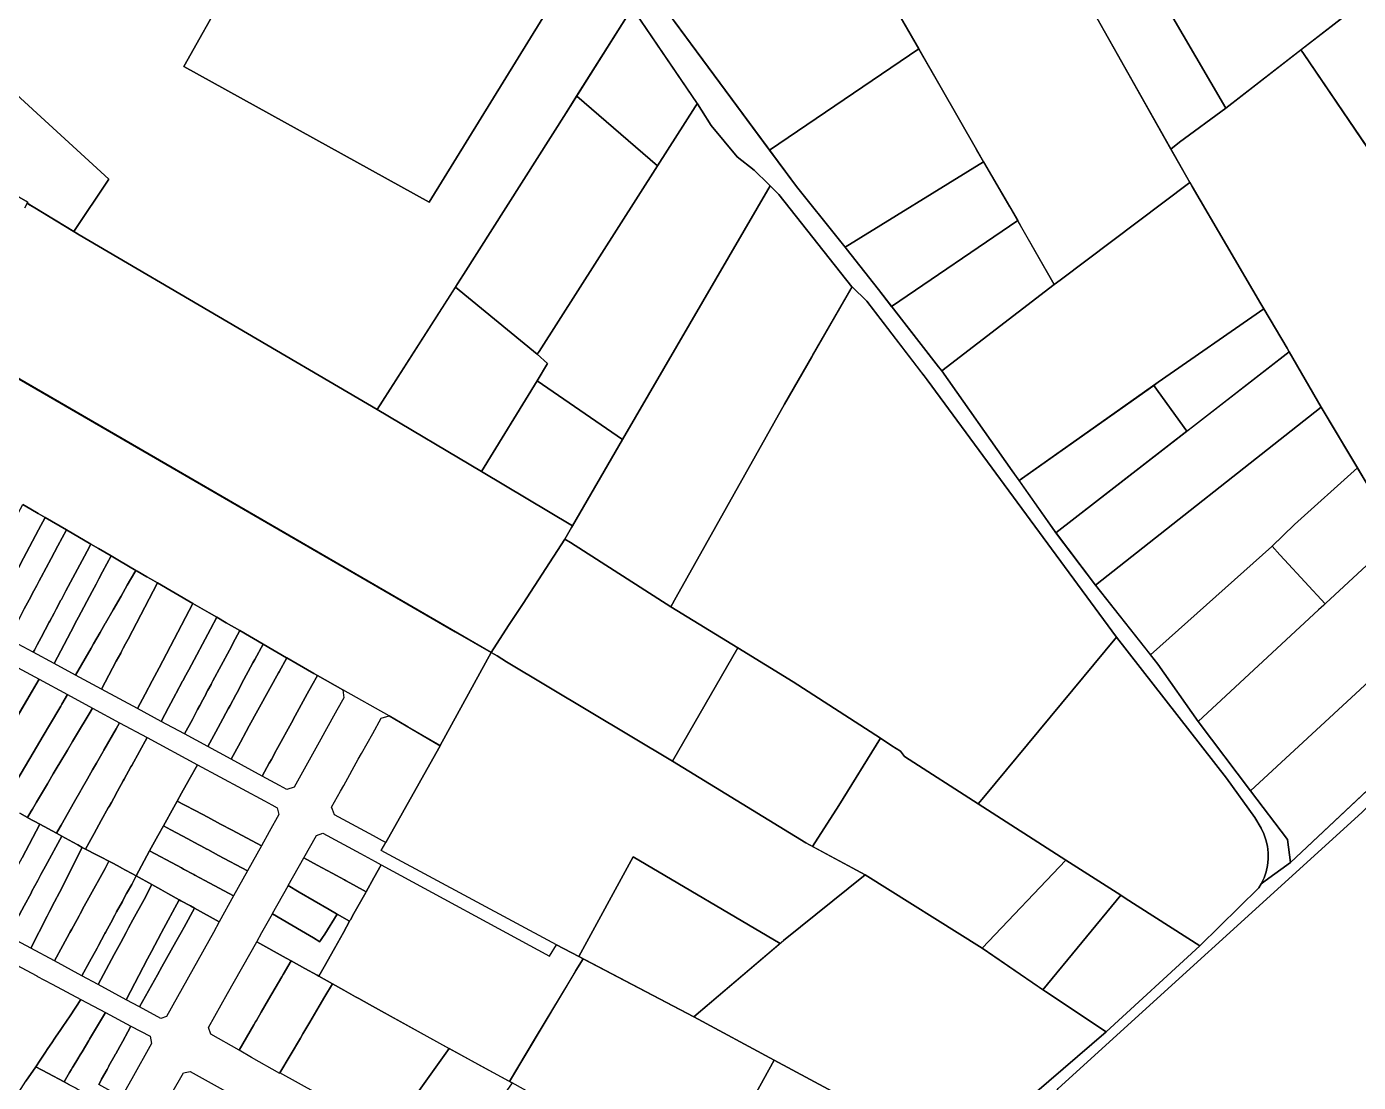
# Model space of a CAD drawing. Header units: metres. Extents: x 3 to 1005126, y 39 to 4383651.
# Drawn here: x 491200.4 to 491575.7, y 4371252.9 to 4371550.6 of the extents above; entities that cross this region are included whole.
import ezdxf

# ---------------------------------------------------------------- set-up
doc = ezdxf.new("R2010")
doc.units = ezdxf.units.M
doc.header["$MEASUREMENT"] = 0
doc.layers.add('TM_Llucmajor', color=7, linetype='Continuous')

msp = doc.modelspace()

# ---------------------------------------------------------------- linework, layer by layer
at = {"layer": 'TM_Llucmajor', "linetype": 'Continuous', "flags": 128}
for points in [[(491524.49, 4371624.74), (491551.6, 4371584.03), (491572.72, 4371554.25), (491568.88, 4371551.26), (491538.4, 4371527.58), (491493.2, 4371605.02), (491523.27, 4371623.97), (491524.49, 4371624.74)], [(491325.24, 4371604.2), (491333.83, 4371614.37), (491334.5, 4371613.39), (491359.74, 4371575.7), (491313.8, 4371501.05), (491244.64, 4371539.31), (491256.41, 4371560.26), (491272.93, 4371590.26), (491277.57, 4371599.07), (491278.24, 4371598.64), (491278.72, 4371598.34), (491279.89, 4371597.86), (491287.71, 4371594.58), (491306.94, 4371586.04), (491307.84, 4371585.63), (491309.07, 4371585.09), (491325.24, 4371604.2)], [(491490, 4371477.86), (491477.48, 4371499.75), (491468.09, 4371515.95), (491458.16, 4371533.28), (491428.21, 4371585.18), (491431.22, 4371586.9), (491472.17, 4371606.09), (491528.19, 4371506.66), (491491.67, 4371479.06), (491490, 4371477.86)], [(491493.2, 4371605.02), (491538.4, 4371527.58), (491525.26, 4371517.99), (491522.89, 4371516.06), (491478.14, 4371595.49), (491493.2, 4371605.02)], [(491426.83, 4371587.51), (491428.21, 4371585.18), (491451.79, 4371544.32), (491409.72, 4371515.79), (491379.99, 4371556.02), (491426.83, 4371587.51)], [(491578.49, 4371516.12), (491560.22, 4371543.03), (491559.54, 4371544.01), (491568.88, 4371551.26), (491585.05, 4371563.82), (491597.8, 4371573.73), (491617.13, 4371546.34), (491578.49, 4371516.12)], [(491355.44, 4371530.94), (491355.37, 4371530.98), (491371.05, 4371555.74), (491371.94, 4371554.43), (491389.37, 4371528.9), (491389.33, 4371528.83), (491388.76, 4371527.94), (491378.19, 4371511.37), (491355.44, 4371530.94)], [(491154.86, 4371528.64), (491180.51, 4371546.9), (491223.53, 4371507.54), (491213.64, 4371492.82), (491202.67, 4371499.49), (491200.55, 4371500.78), (491200.7, 4371501.05), (491196.31, 4371503.61), (491187.55, 4371508.7), (491187.12, 4371508.95), (491178.37, 4371514.05), (491173.56, 4371516.98), (491168.69, 4371519.89), (491165.48, 4371521.94), (491157.4, 4371526.64), (491154.46, 4371528.35), (491154.86, 4371528.64)], [(491431.04, 4371488.43), (491429.1, 4371490.85), (491417.31, 4371505.52), (491409.72, 4371515.79), (491451.79, 4371544.32), (491458.16, 4371533.28), (491468.09, 4371515.95), (491470.1, 4371512.49), (491431.04, 4371488.43)], [(491549.06, 4371471.06), (491548.26, 4371472.44), (491528.84, 4371505.5), (491522.89, 4371516.06), (491525.26, 4371517.99), (491538.4, 4371527.58), (491559.54, 4371544.01), (491560.22, 4371543.03), (491591.96, 4371496.27), (491585.96, 4371491.69), (491588.47, 4371488.54), (491646.73, 4371401.19), (491613.4, 4371368.29), (491611.18, 4371366.2), (491599.74, 4371385.44), (491587.88, 4371405.25), (491577.36, 4371423.03), (491565.23, 4371443.28), (491556.19, 4371458.89), (491555.6, 4371459.89), (491549.06, 4371471.06)], [(491321.83, 4371478.03), (491323.53, 4371480.69), (491352.41, 4371526.31), (491355.37, 4371530.98), (491355.44, 4371530.94), (491378.19, 4371511.37), (491344.79, 4371459.03), (491344.28, 4371458.22), (491321.25, 4371477.14), (491321.83, 4371478.03)], [(491347.22, 4371455.62), (491344.28, 4371458.22), (491344.79, 4371459.03), (491378.19, 4371511.37), (491388.76, 4371527.94), (491389.33, 4371528.83), (491389.37, 4371528.9), (491389.42, 4371528.83), (491390.58, 4371527.01), (491393.3, 4371522.74), (491400.59, 4371513.88), (491405.43, 4371510.06), (491409.45, 4371506.13), (491409.9, 4371505.69), (491368.35, 4371434.17), (491344.23, 4371450.76), (491347.22, 4371455.62)], [(491470.1, 4371512.49), (491477.48, 4371499.75), (491479.7, 4371495.87), (491444.15, 4371471.7), (491440.45, 4371476.45), (491431.38, 4371488.01), (491431.04, 4371488.43), (491470.1, 4371512.49)], [(491491.67, 4371479.06), (491528.19, 4371506.66), (491528.84, 4371505.5), (491548.26, 4371472.44), (491549.06, 4371471.06), (491519.25, 4371450.3), (491480.08, 4371422.59), (491478.16, 4371425.32), (491458.28, 4371453.57), (491490, 4371477.86), (491491.67, 4371479.06)], [(491353.94, 4371409.37), (491354.23, 4371409.87), (491368.35, 4371434.17), (491409.9, 4371505.69), (491412.41, 4371503.23), (491432.92, 4371477.26), (491433, 4371477.2), (491421.66, 4371457.51), (491413.96, 4371444.15), (491383.42, 4371389.72), (491381.91, 4371387.03), (491353.69, 4371405.14), (491352.06, 4371406.12), (491353.94, 4371409.37)], [(491480.42, 4371494.61), (491490, 4371477.86), (491458.28, 4371453.57), (491457.42, 4371454.68), (491444.98, 4371470.64), (491444.77, 4371470.91), (491444.15, 4371471.7), (491479.7, 4371495.87), (491479.87, 4371495.57), (491480.42, 4371494.61)], [(491344.28, 4371458.22), (491347.22, 4371455.62), (491344.23, 4371450.76), (491328.54, 4371425.15), (491299.14, 4371442.64), (491321.25, 4371477.14), (491344.28, 4371458.22)], [(491446.63, 4371346.29), (491444.26, 4371347.85), (491441.07, 4371349.95), (491416.43, 4371365.89), (491400.85, 4371375.43), (491381.91, 4371387.03), (491383.42, 4371389.72), (491413.96, 4371444.15), (491421.66, 4371457.51), (491421.87, 4371457.88), (491433, 4371477.2), (491437.21, 4371473.13), (491452.53, 4371453.17), (491453.34, 4371452.12), (491454.17, 4371451.03), (491507.52, 4371378.45), (491470.11, 4371333.35), (491468.57, 4371331.49), (491447.84, 4371344.8), (491446.63, 4371346.29)], [(491556.19, 4371458.89), (491527.8, 4371436.85), (491527.41, 4371436.55), (491518.02, 4371449.43), (491519.25, 4371450.3), (491549.06, 4371471.06), (491555.6, 4371459.89), (491556.19, 4371458.89)], [(491556.19, 4371458.89), (491565.23, 4371443.28), (491501.63, 4371393.07), (491490.47, 4371407.87), (491556.19, 4371458.89)], [(491354.23, 4371409.87), (491328.54, 4371425.15), (491344.23, 4371450.76), (491368.35, 4371434.17), (491354.23, 4371409.87)], [(491527.41, 4371436.55), (491490.47, 4371407.87), (491490.03, 4371408.45), (491480.08, 4371422.59), (491518.02, 4371449.43), (491527.41, 4371436.55)], [(491557.71, 4371410.26), (491551.28, 4371404), (491517.17, 4371373.44), (491516.9, 4371373.78), (491501.63, 4371393.07), (491565.23, 4371443.28), (491575.49, 4371426.16), (491557.71, 4371410.26)], [(491553.57, 4371401.63), (491551.39, 4371404.11), (491557.71, 4371410.26), (491575.49, 4371426.16), (491577.36, 4371423.03), (491586.9, 4371406.91), (491566.58, 4371388.06), (491566.32, 4371387.82), (491554.93, 4371400.22), (491553.57, 4371401.63)], [(491189.14, 4371381.26), (491182.7, 4371384.72), (491186.88, 4371392.55), (491188.56, 4371395.7), (491190.09, 4371398.57), (491191.14, 4371400.54), (491191.28, 4371400.8), (491191.58, 4371401.37), (491193.1, 4371404.21), (491197.68, 4371412.79), (491197.93, 4371413.25), (491199.33, 4371415.89), (491201.59, 4371414.56), (491203.67, 4371413.34), (491205.62, 4371412.2), (491203.75, 4371408.68), (491199.5, 4371400.71), (491198.07, 4371398.03), (491197.69, 4371397.31), (491195, 4371392.26), (491193.31, 4371389.09), (491192.29, 4371387.17), (491189.14, 4371381.26)], [(491195.22, 4371377.98), (491189.14, 4371381.26), (491192.29, 4371387.17), (491193.31, 4371389.09), (491195, 4371392.26), (491197.69, 4371397.31), (491198.07, 4371398.03), (491199.5, 4371400.71), (491203.75, 4371408.68), (491205.62, 4371412.2), (491211.59, 4371408.69), (491209.19, 4371404.19), (491207.3, 4371400.64), (491204.5, 4371395.39), (491203.91, 4371394.29), (491203.25, 4371393.04), (491202.44, 4371391.51), (491201.1, 4371389), (491199.72, 4371386.42), (491197.3, 4371381.88), (491195.22, 4371377.98)], [(491400.85, 4371375.43), (491382.44, 4371343.49), (491335.6, 4371371.46), (491332.97, 4371373.15), (491331.3, 4371374.12), (491336.21, 4371381.7), (491340.28, 4371387.96), (491352.06, 4371406.12), (491353.69, 4371405.14), (491381.91, 4371387.03), (491400.85, 4371375.43)], [(491530.59, 4371354.7), (491564.5, 4371386.13), (491566.58, 4371388.06), (491586.9, 4371406.91), (491587.88, 4371405.25), (491599.74, 4371385.44), (491545.34, 4371335.14), (491530.59, 4371354.7)], [(491208.1, 4371371.02), (491202.22, 4371374.2), (491202.55, 4371374.82), (491203.35, 4371376.31), (491204.44, 4371378.36), (491206.75, 4371382.67), (491206.92, 4371382.99), (491208.13, 4371385.25), (491208.72, 4371386.36), (491210.06, 4371388.87), (491210.19, 4371389.11), (491211.45, 4371391.47), (491216.69, 4371401.27), (491217.47, 4371402.73), (491218.5, 4371404.66), (491220.59, 4371403.44), (491224.17, 4371401.36), (491221.78, 4371396.85), (491220.74, 4371394.89), (491219.96, 4371393.42), (491218.83, 4371391.29), (491215.04, 4371384.13), (491214.57, 4371383.24), (491212.84, 4371379.98), (491208.1, 4371371.02)], [(491551.28, 4371404), (491551.39, 4371404.11), (491553.57, 4371401.63), (491554.93, 4371400.22), (491566.32, 4371387.82), (491565.99, 4371387.51), (491564.5, 4371386.13), (491530.59, 4371354.7), (491519.23, 4371370.84), (491517.17, 4371373.44), (491551.28, 4371404)], [(491214.18, 4371367.74), (491208.1, 4371371.02), (491212.84, 4371379.98), (491214.57, 4371383.24), (491215.04, 4371384.13), (491218.83, 4371391.29), (491219.96, 4371393.42), (491220.74, 4371394.89), (491221.78, 4371396.85), (491224.17, 4371401.36), (491226.51, 4371399.99), (491231.16, 4371397.28), (491229.68, 4371394.71), (491228.75, 4371393.08), (491226.98, 4371390), (491224.76, 4371386.14), (491222.63, 4371382.42), (491222.54, 4371382.27), (491221.09, 4371379.76), (491219.26, 4371376.58), (491218.55, 4371375.34), (491214.18, 4371367.74)], [(491221.47, 4371363.8), (491214.18, 4371367.74), (491218.55, 4371375.34), (491219.26, 4371376.58), (491221.09, 4371379.76), (491222.54, 4371382.27), (491222.63, 4371382.42), (491224.76, 4371386.14), (491226.98, 4371390), (491228.75, 4371393.08), (491229.68, 4371394.71), (491231.16, 4371397.28), (491231.5, 4371397.08), (491234.29, 4371395.47), (491235.33, 4371394.87), (491237.26, 4371393.75), (491228.96, 4371377.86), (491228.28, 4371376.59), (491227.6, 4371375.31), (491227.13, 4371374.43), (491226.89, 4371373.97), (491225.65, 4371371.64), (491221.47, 4371363.8)], [(491231.62, 4371358.31), (491221.47, 4371363.8), (491225.65, 4371371.64), (491226.89, 4371373.97), (491227.13, 4371374.43), (491227.6, 4371375.31), (491228.28, 4371376.59), (491228.96, 4371377.86), (491237.26, 4371393.75), (491247.21, 4371387.99), (491237.71, 4371369.8), (491235.78, 4371366.16), (491233.78, 4371362.38), (491231.62, 4371358.31)], [(491238.29, 4371354.71), (491231.62, 4371358.31), (491233.78, 4371362.38), (491235.78, 4371366.16), (491237.71, 4371369.8), (491247.21, 4371387.99), (491251.84, 4371385.31), (491254, 4371384.06), (491252.19, 4371380.7), (491246.06, 4371369.23), (491244.91, 4371367.08), (491244.85, 4371366.97), (491244.41, 4371366.15), (491244.34, 4371366.01), (491242.56, 4371362.69), (491242.43, 4371362.44), (491240.37, 4371358.6), (491238.29, 4371354.71)], [(491244.87, 4371351.16), (491238.29, 4371354.71), (491240.37, 4371358.6), (491242.43, 4371362.44), (491242.56, 4371362.69), (491244.34, 4371366.01), (491244.41, 4371366.15), (491244.85, 4371366.97), (491244.91, 4371367.08), (491246.06, 4371369.23), (491252.19, 4371380.7), (491254, 4371384.06), (491256.6, 4371382.54), (491260.46, 4371380.3), (491259.18, 4371377.91), (491257.51, 4371374.78), (491252.86, 4371366.1), (491252.49, 4371365.4), (491252.35, 4371365.14), (491251.46, 4371363.48), (491251.01, 4371362.63), (491250.93, 4371362.49), (491250.02, 4371360.78), (491249.15, 4371359.16), (491248.57, 4371358.08), (491247.08, 4371355.28), (491244.87, 4371351.16)], [(491611.18, 4371366.2), (491556.57, 4371314.96), (491555.74, 4371321.4), (491545.34, 4371335.14), (491599.74, 4371385.44), (491611.18, 4371366.2)], [(491197.76, 4371369.9), (491203.87, 4371366.58), (491191.31, 4371345.22), (491185.91, 4371336.03), (491179.82, 4371339.39), (491174.51, 4371342.32), (491168.52, 4371345.63), (491168.34, 4371345.73), (491165.2, 4371347.46), (491163.1, 4371348.62), (491162.44, 4371348.98), (491160.88, 4371349.84), (491162.46, 4371352.36), (491174.99, 4371372.33), (491179.62, 4371379.72), (491184.17, 4371377.26), (491197.76, 4371369.9)], [(491251.44, 4371347.6), (491244.87, 4371351.16), (491247.08, 4371355.28), (491248.57, 4371358.08), (491249.15, 4371359.16), (491250.02, 4371360.78), (491250.93, 4371362.49), (491251.01, 4371362.63), (491251.46, 4371363.48), (491252.35, 4371365.14), (491252.49, 4371365.4), (491252.86, 4371366.1), (491257.51, 4371374.78), (491259.18, 4371377.91), (491260.46, 4371380.3), (491267.01, 4371376.49), (491264.68, 4371372.17), (491264.17, 4371371.22), (491260.95, 4371365.26), (491260.64, 4371364.68), (491259.67, 4371362.87), (491259.33, 4371362.24), (491257.71, 4371359.22), (491257.19, 4371358.26), (491256.5, 4371356.99), (491255.66, 4371355.44), (491253.68, 4371351.75), (491251.44, 4371347.6)], [(491257.99, 4371344.05), (491251.44, 4371347.6), (491253.68, 4371351.75), (491255.66, 4371355.44), (491256.5, 4371356.99), (491257.19, 4371358.26), (491257.71, 4371359.22), (491259.33, 4371362.24), (491259.67, 4371362.87), (491260.64, 4371364.68), (491260.95, 4371365.26), (491264.17, 4371371.22), (491264.68, 4371372.17), (491267.01, 4371376.49), (491273.62, 4371372.64), (491273.69, 4371372.6), (491271.54, 4371368.68), (491271.37, 4371368.37), (491263.14, 4371353.41), (491262.29, 4371351.87), (491260.61, 4371348.81), (491257.99, 4371344.05)], [(491441.07, 4371349.95), (491429.32, 4371330.99), (491421.85, 4371319.46), (491419.99, 4371320.46), (491382.44, 4371343.49), (491400.85, 4371375.43), (491416.43, 4371365.89), (491441.07, 4371349.95)], [(491531, 4371291.4), (491510, 4371304.88), (491508.75, 4371305.69), (491493.3, 4371315.61), (491468.57, 4371331.49), (491470.11, 4371333.35), (491507.52, 4371378.45), (491538.53, 4371338.67), (491546.53, 4371327.63), (491548.3, 4371324.64), (491549.08, 4371322.99), (491549.58, 4371321.59), (491549.67, 4371321.28), (491550.07, 4371319.5), (491550.28, 4371317.7), (491550.29, 4371315.88), (491550.09, 4371314.07), (491549.7, 4371312.3), (491549.12, 4371310.58), (491548.35, 4371308.93), (491547.66, 4371307.76), (491531, 4371291.4)], [(491266.77, 4371339.3), (491257.99, 4371344.05), (491260.61, 4371348.81), (491262.29, 4371351.87), (491263.14, 4371353.41), (491271.37, 4371368.37), (491271.54, 4371368.68), (491273.69, 4371372.6), (491276.63, 4371370.92), (491281.36, 4371368.23), (491282.32, 4371367.68), (491280.75, 4371364.81), (491279.45, 4371362.44), (491276.09, 4371356.3), (491274.99, 4371354.29), (491271.18, 4371347.34), (491270.35, 4371345.83), (491270.31, 4371345.75), (491269.35, 4371344), (491268.91, 4371343.2), (491268.76, 4371342.92), (491266.77, 4371339.3)], [(491413.71, 4371292.96), (491412.76, 4371292.14), (491371.33, 4371316.5), (491355.98, 4371288.42), (491349.7, 4371291.74), (491302.58, 4371317.05), (491300.31, 4371318.27), (491301.57, 4371320.53), (491315.67, 4371345.67), (491316.89, 4371347.84), (491316.92, 4371347.89), (491331.3, 4371374.12), (491332.97, 4371373.15), (491335.6, 4371371.46), (491382.44, 4371343.49), (491419.99, 4371320.46), (491436.7, 4371311.43), (491413.71, 4371292.96)], [(491269.24, 4371337.96), (491266.77, 4371339.3), (491268.76, 4371342.92), (491268.91, 4371343.2), (491269.35, 4371344), (491270.31, 4371345.75), (491270.35, 4371345.83), (491271.18, 4371347.34), (491274.99, 4371354.29), (491276.09, 4371356.3), (491279.45, 4371362.44), (491280.75, 4371364.81), (491282.32, 4371367.68), (491289.46, 4371363.61), (491289.82, 4371361.39), (491287.85, 4371357.84), (491284.45, 4371351.72), (491283.34, 4371349.72), (491275.78, 4371336.13), (491273.74, 4371335.53), (491271.66, 4371336.66), (491269.24, 4371337.96)], [(491186.75, 4371335.55), (491185.91, 4371336.03), (491203.87, 4371366.58), (491211.87, 4371362.25), (491210.26, 4371359.52), (491209.97, 4371359.02), (491206.82, 4371353.68), (491205.02, 4371350.62), (491202.19, 4371345.81), (491197.6, 4371338.03), (491195.78, 4371334.95), (491193.77, 4371331.53), (491192.53, 4371332.24), (491188.71, 4371334.42), (491186.75, 4371335.55)], [(491204.13, 4371325.69), (491200.73, 4371327.54), (491200.62, 4371327.6), (491201.68, 4371329.39), (491202.01, 4371329.94), (491203.18, 4371331.92), (491206.23, 4371337.06), (491207.9, 4371339.88), (491209.02, 4371341.78), (491209.75, 4371343.02), (491211.87, 4371346.58), (491213.3, 4371349.02), (491214.45, 4371350.96), (491217.96, 4371356.88), (491218.9, 4371358.46), (491226.56, 4371354.33), (491225.59, 4371352.62), (491222.13, 4371346.57), (491221.93, 4371346.22), (491220.82, 4371344.28), (491220.03, 4371342.89), (491218.97, 4371341.03), (491217.56, 4371338.56), (491215.78, 4371335.44), (491215.68, 4371335.26), (491213.87, 4371332.08), (491210.09, 4371325.46), (491209.84, 4371325.01), (491208.78, 4371323.16), (491204.13, 4371325.69)], [(491210.27, 4371322.35), (491208.78, 4371323.16), (491209.84, 4371325.01), (491210.09, 4371325.46), (491213.87, 4371332.08), (491215.68, 4371335.26), (491215.78, 4371335.44), (491217.56, 4371338.56), (491218.97, 4371341.03), (491220.03, 4371342.89), (491220.82, 4371344.28), (491221.93, 4371346.22), (491222.13, 4371346.57), (491225.59, 4371352.62), (491226.56, 4371354.33), (491234.36, 4371350.13), (491232.18, 4371346.2), (491230, 4371342.25), (491229.79, 4371341.87), (491227.89, 4371338.44), (491227.62, 4371337.96), (491226, 4371335.02), (491224.93, 4371333.09), (491224.25, 4371331.86), (491223.62, 4371330.73), (491223.39, 4371330.31), (491221.42, 4371326.76), (491219.38, 4371323.07), (491218.02, 4371320.61), (491216.97, 4371318.71), (491216.07, 4371319.2), (491214.84, 4371319.87), (491213.38, 4371320.66), (491210.27, 4371322.35)], [(491301.57, 4371320.53), (491300.71, 4371321), (491298.11, 4371322.41), (491287.11, 4371328.4), (491286.59, 4371329.83), (491286.34, 4371330.53), (491288.87, 4371335.08), (491289.73, 4371336.62), (491293.85, 4371344.02), (491294.74, 4371345.62), (491297.92, 4371351.34), (491300.3, 4371355.63), (491302.53, 4371356.25), (491316.89, 4371347.84), (491315.67, 4371345.67), (491301.57, 4371320.53)], [(491223.58, 4371315.28), (491221.4, 4371316.41), (491220.11, 4371317.08), (491216.97, 4371318.71), (491218.02, 4371320.61), (491219.38, 4371323.07), (491221.42, 4371326.76), (491223.39, 4371330.31), (491223.62, 4371330.73), (491224.25, 4371331.86), (491224.93, 4371333.09), (491226, 4371335.02), (491227.62, 4371337.96), (491227.89, 4371338.44), (491229.79, 4371341.87), (491230, 4371342.25), (491232.18, 4371346.2), (491234.36, 4371350.13), (491248.52, 4371342.5), (491246.22, 4371338.37), (491244.02, 4371334.43), (491242.79, 4371332.23), (491241.85, 4371330.54), (491238.92, 4371325.3), (491237.31, 4371322.41), (491235, 4371318.26), (491231.27, 4371311.14), (491227.06, 4371313.47), (491226.97, 4371313.52), (491224.63, 4371314.73), (491223.58, 4371315.28)], [(491446.63, 4371346.29), (491447.84, 4371344.8), (491468.57, 4371331.49), (491493.3, 4371315.61), (491469.72, 4371290.78), (491436.7, 4371311.43), (491421.85, 4371319.46), (491429.32, 4371330.99), (491441.07, 4371349.95), (491444.26, 4371347.85), (491446.63, 4371346.29)], [(491244.78, 4371331.18), (491242.79, 4371332.23), (491244.02, 4371334.43), (491246.22, 4371338.37), (491248.52, 4371342.5), (491267.43, 4371332.31), (491269.47, 4371331.21), (491271, 4371330.38), (491271.43, 4371328.43), (491268.71, 4371323.53), (491266.56, 4371319.64), (491258.28, 4371324.03), (491254.98, 4371325.78), (491251.41, 4371327.67), (491248.03, 4371329.46), (491244.78, 4371331.18)], [(491241.06, 4371324.15), (491238.92, 4371325.3), (491241.85, 4371330.54), (491242.79, 4371332.23), (491244.78, 4371331.18), (491248.03, 4371329.46), (491251.41, 4371327.67), (491254.98, 4371325.78), (491258.28, 4371324.03), (491266.56, 4371319.64), (491262.62, 4371312.54), (491254.46, 4371316.93), (491251.44, 4371318.56), (491251.2, 4371318.69), (491249.45, 4371319.63), (491248.92, 4371319.92), (491247.67, 4371320.59), (491246.64, 4371321.14), (491245.81, 4371321.59), (491241.06, 4371324.15)], [(491491.09, 4371251.17), (491576.68, 4371329.02), (491577.9, 4371330.2), (491621.06, 4371290.7), (491618.23, 4371287.98), (491580.37, 4371248.55), (491545.5, 4371213.19), (491523.5, 4371228.61), (491521.66, 4371227.98), (491505.64, 4371238.46), (491489.83, 4371248.99), (491491.09, 4371251.17)], [(491193.32, 4371295.23), (491189.05, 4371297.53), (491191.54, 4371302.19), (491193.73, 4371306.28), (491195.51, 4371309.6), (491197.4, 4371313.13), (491197.59, 4371313.49), (491199.09, 4371316.28), (491204.13, 4371325.69), (491208.78, 4371323.16), (491210.27, 4371322.35), (491205.71, 4371313.91), (491204.42, 4371311.52), (491203.53, 4371309.87), (491201.87, 4371306.8), (491201.61, 4371306.31), (491199.68, 4371302.74), (491197.58, 4371298.86), (491197.53, 4371298.77), (491195.62, 4371295.23), (491195.1, 4371294.27), (491193.32, 4371295.23)], [(491242.82, 4371314.05), (491235, 4371318.26), (491237.31, 4371322.41), (491238.92, 4371325.3), (491241.06, 4371324.15), (491245.81, 4371321.59), (491246.64, 4371321.14), (491247.67, 4371320.59), (491248.92, 4371319.92), (491249.45, 4371319.63), (491251.2, 4371318.69), (491251.44, 4371318.56), (491254.46, 4371316.93), (491262.62, 4371312.54), (491258.72, 4371305.5), (491250.56, 4371309.89), (491247.78, 4371311.39), (491247.46, 4371311.56), (491244.61, 4371313.09), (491244.01, 4371313.41), (491242.82, 4371314.05)], [(491282.23, 4371314.21), (491278.5, 4371316.24), (491282.06, 4371322.58), (491283.84, 4371323.19), (491294.48, 4371317.45), (491298.6, 4371315.23), (491300.34, 4371314.28), (491298.27, 4371310.61), (491296.07, 4371306.68), (491292.53, 4371308.61), (491290.24, 4371309.86), (491289.95, 4371310.02), (491286.47, 4371311.9), (491282.23, 4371314.21)], [(491201.58, 4371290.77), (491195.1, 4371294.27), (491195.62, 4371295.23), (491197.53, 4371298.77), (491197.58, 4371298.86), (491199.68, 4371302.74), (491201.61, 4371306.31), (491201.87, 4371306.8), (491203.53, 4371309.87), (491204.42, 4371311.52), (491205.71, 4371313.91), (491210.27, 4371322.35), (491213.38, 4371320.66), (491214.84, 4371319.87), (491216.07, 4371319.2), (491209.6, 4371306.51), (491208.22, 4371303.8), (491206.86, 4371301.13), (491206.18, 4371299.79), (491203.93, 4371295.38), (491203.85, 4371295.23), (491203.82, 4371295.17), (491201.58, 4371290.77)], [(491208.19, 4371287.21), (491201.58, 4371290.77), (491203.82, 4371295.17), (491203.85, 4371295.23), (491203.93, 4371295.38), (491206.18, 4371299.79), (491206.86, 4371301.13), (491208.22, 4371303.8), (491209.6, 4371306.51), (491216.07, 4371319.2), (491216.97, 4371318.71), (491220.11, 4371317.08), (491221.4, 4371316.41), (491223.58, 4371315.28), (491222.47, 4371313.25), (491217.93, 4371304.97), (491216.63, 4371302.6), (491215.44, 4371300.43), (491215.17, 4371299.94), (491214.6, 4371298.9), (491213.08, 4371296.13), (491212.58, 4371295.23), (491212.44, 4371294.97), (491210.55, 4371291.51), (491208.19, 4371287.21)], [(491215.97, 4371283), (491208.19, 4371287.21), (491210.55, 4371291.51), (491212.44, 4371294.97), (491212.58, 4371295.23), (491213.08, 4371296.13), (491214.6, 4371298.9), (491215.17, 4371299.94), (491215.44, 4371300.43), (491216.63, 4371302.6), (491217.93, 4371304.97), (491222.47, 4371313.25), (491223.58, 4371315.28), (491224.63, 4371314.73), (491226.97, 4371313.52), (491227.06, 4371313.47), (491231.27, 4371311.14), (491229.98, 4371308.77), (491228.84, 4371306.66), (491228.56, 4371306.15), (491227.41, 4371304.04), (491227.35, 4371303.92), (491225.75, 4371300.98), (491225.25, 4371300.07), (491224.07, 4371297.89), (491223.17, 4371296.24), (491222.62, 4371295.23), (491222.46, 4371294.93), (491222.33, 4371294.7), (491220.6, 4371291.51), (491220.23, 4371290.82), (491218.1, 4371286.91), (491215.97, 4371283)], [(491235.71, 4371308.68), (491231.27, 4371311.14), (491235, 4371318.26), (491242.82, 4371314.05), (491244.01, 4371313.41), (491244.61, 4371313.09), (491247.46, 4371311.56), (491247.78, 4371311.39), (491250.56, 4371309.89), (491258.72, 4371305.5), (491254.66, 4371298.17), (491247.72, 4371302.02), (491246.55, 4371302.67), (491243.88, 4371304.15), (491243.34, 4371304.45), (491240.18, 4371306.2), (491238.22, 4371307.29), (491235.71, 4371308.68)], [(491291.62, 4371298.76), (491291.5, 4371298.54), (491291.39, 4371298.35), (491287.9, 4371300.38), (491287.73, 4371300.48), (491285.64, 4371301.7), (491277.23, 4371306.6), (491274.11, 4371308.42), (491278.5, 4371316.24), (491282.23, 4371314.21), (491286.47, 4371311.9), (491289.95, 4371310.02), (491290.24, 4371309.86), (491292.53, 4371308.61), (491296.07, 4371306.68), (491295.94, 4371306.45), (491292.64, 4371300.57), (491291.62, 4371298.76)], [(491412.76, 4371292.14), (491388.4, 4371271.44), (491355.98, 4371288.42), (491371.33, 4371316.5), (491412.76, 4371292.14)], [(491486.8, 4371279.02), (491469.72, 4371290.78), (491493.3, 4371315.61), (491508.75, 4371305.69), (491486.8, 4371279.02)], [(491347.7, 4371288.51), (491349.7, 4371291.74), (491355.98, 4371288.42), (491357.19, 4371287.79), (491355.19, 4371284.44), (491336.43, 4371253.23), (491328.5, 4371257.55), (491319.44, 4371262.5), (491319.39, 4371262.53), (491299.54, 4371273.48), (491297.01, 4371274.89), (491293.96, 4371276.59), (491293.04, 4371277.1), (491289.77, 4371278.93), (491286.55, 4371280.72), (491282.7, 4371282.86), (491284.22, 4371285.56), (491287.12, 4371290.73), (491289.64, 4371295.23), (491291.5, 4371298.54), (491291.62, 4371298.76), (491292.64, 4371300.57), (491295.94, 4371306.45), (491296.07, 4371306.68), (491298.27, 4371310.61), (491300.34, 4371314.28), (491347.7, 4371288.51)], [(491461.79, 4371231.91), (491411.07, 4371259.22), (491388.4, 4371271.44), (491413.71, 4371292.96), (491436.7, 4371311.43), (491469.72, 4371290.78), (491487.53, 4371278.52), (491504.66, 4371267.15), (491484.46, 4371249.81), (491461.79, 4371231.91)], [(491220.5, 4371280.54), (491215.97, 4371283), (491218.1, 4371286.91), (491220.23, 4371290.82), (491220.6, 4371291.51), (491222.33, 4371294.7), (491222.46, 4371294.93), (491222.62, 4371295.23), (491223.17, 4371296.24), (491224.07, 4371297.89), (491225.25, 4371300.07), (491225.75, 4371300.98), (491227.35, 4371303.92), (491227.41, 4371304.04), (491228.56, 4371306.15), (491228.84, 4371306.66), (491229.98, 4371308.77), (491231.27, 4371311.14), (491235.71, 4371308.68), (491233.46, 4371304.52), (491230.33, 4371298.72), (491229.12, 4371296.48), (491228.84, 4371295.96), (491228.44, 4371295.23), (491226.89, 4371292.36), (491225.08, 4371289.01), (491220.5, 4371280.54)], [(491228.42, 4371276.25), (491220.5, 4371280.54), (491225.08, 4371289.01), (491226.89, 4371292.36), (491228.44, 4371295.23), (491228.84, 4371295.96), (491229.12, 4371296.48), (491230.33, 4371298.72), (491233.46, 4371304.52), (491235.71, 4371308.68), (491238.22, 4371307.29), (491240.18, 4371306.2), (491243.34, 4371304.45), (491238.43, 4371295.23), (491238.31, 4371295), (491235.59, 4371289.88), (491234.47, 4371287.77), (491228.42, 4371276.25)], [(491274.06, 4371308.33), (491274.11, 4371308.42), (491277.23, 4371306.6), (491285.64, 4371301.7), (491287.73, 4371300.48), (491287.9, 4371300.38), (491284.38, 4371294.76), (491283.8, 4371293.83), (491283.23, 4371292.91), (491283.04, 4371292.61), (491281.24, 4371293.67), (491277.81, 4371295.68), (491269.65, 4371300.47), (491269.69, 4371300.54), (491274.06, 4371308.33)], [(491232.16, 4371274.23), (491228.42, 4371276.25), (491234.47, 4371287.77), (491235.59, 4371289.88), (491238.31, 4371295), (491238.43, 4371295.23), (491243.34, 4371304.45), (491243.88, 4371304.15), (491246.55, 4371302.67), (491247.72, 4371302.02), (491244.76, 4371296.74), (491243.92, 4371295.23), (491242.45, 4371292.61), (491238.46, 4371285.48), (491237.22, 4371283.27), (491232.16, 4371274.23)], [(491510, 4371304.88), (491531, 4371291.4), (491504.66, 4371267.15), (491487.53, 4371278.52), (491486.8, 4371279.02), (491508.75, 4371305.69), (491510, 4371304.88)], [(491251.7, 4371292.86), (491239.79, 4371271.55), (491238.16, 4371270.98), (491232.16, 4371274.23), (491237.22, 4371283.27), (491238.46, 4371285.48), (491242.45, 4371292.61), (491243.92, 4371295.23), (491244.76, 4371296.74), (491247.72, 4371302.02), (491254.66, 4371298.17), (491253.02, 4371295.23), (491251.7, 4371292.86)], [(491283.23, 4371292.91), (491283.8, 4371293.83), (491284.38, 4371294.76), (491287.9, 4371300.38), (491291.39, 4371298.35), (491289.64, 4371295.23), (491287.12, 4371290.73), (491284.22, 4371285.56), (491282.7, 4371282.86), (491282.24, 4371283.12), (491278.79, 4371285.04), (491274.9, 4371287.21), (491273.49, 4371287.99), (491265.23, 4371292.59), (491266.71, 4371295.23), (491269.65, 4371300.47), (491277.81, 4371295.68), (491281.24, 4371293.67), (491283.04, 4371292.61), (491283.23, 4371292.91)], [(491260.24, 4371262), (491252.25, 4371266.53), (491251.66, 4371268.41), (491257.02, 4371277.97), (491265.23, 4371292.59), (491273.49, 4371287.99), (491274.9, 4371287.21), (491272.66, 4371283.35), (491272.29, 4371282.72), (491268.55, 4371276.29), (491266.46, 4371272.69), (491265.13, 4371270.41), (491264.89, 4371269.99), (491264.4, 4371269.15), (491260.24, 4371262)], [(491263.8, 4371259.98), (491260.24, 4371262), (491264.4, 4371269.15), (491264.89, 4371269.99), (491265.13, 4371270.41), (491266.46, 4371272.69), (491268.55, 4371276.29), (491272.29, 4371282.72), (491272.66, 4371283.35), (491274.9, 4371287.21), (491278.79, 4371285.04), (491282.24, 4371283.12), (491282.7, 4371282.86), (491286.55, 4371280.72), (491284.44, 4371277.14), (491282.83, 4371274.39), (491280.2, 4371269.93), (491278.25, 4371266.62), (491277.55, 4371265.42), (491271.78, 4371255.62), (491271.71, 4371255.49), (491263.8, 4371259.98)], [(491357.19, 4371287.79), (491388.4, 4371271.44), (491411.07, 4371259.22), (491391.85, 4371224.44), (491391.22, 4371223.45), (491389.03, 4371224.63), (491389, 4371224.65), (491377.32, 4371230.97), (491377.26, 4371231), (491366.05, 4371237.07), (491354.84, 4371243.13), (491343.63, 4371249.2), (491337.25, 4371252.78), (491336.43, 4371253.23), (491343.78, 4371265.47), (491353.24, 4371281.19), (491355.19, 4371284.44), (491357.19, 4371287.79)], [(491302.11, 4371238.17), (491282.66, 4371249.52), (491282.22, 4371249.77), (491271.78, 4371255.62), (491277.55, 4371265.42), (491278.25, 4371266.62), (491280.2, 4371269.93), (491282.83, 4371274.39), (491284.44, 4371277.14), (491286.55, 4371280.72), (491289.77, 4371278.93), (491293.04, 4371277.1), (491293.96, 4371276.59), (491297.01, 4371274.89), (491299.54, 4371273.48), (491319.44, 4371262.5), (491302.11, 4371238.17)], [(491206.37, 4371255.54), (491202.94, 4371257.37), (491204.15, 4371259.18), (491205.87, 4371261.74), (491205.99, 4371261.91), (491207.21, 4371263.73), (491207.28, 4371263.84), (491208.55, 4371265.73), (491209.97, 4371267.83), (491210.54, 4371268.67), (491212.6, 4371271.73), (491215.68, 4371276.31), (491222.6, 4371272.62), (491218.09, 4371265.08), (491217.87, 4371264.72), (491216, 4371261.6), (491215.48, 4371260.73), (491214.78, 4371259.56), (491213.47, 4371257.38), (491213.3, 4371257.09), (491212.95, 4371256.51), (491212.47, 4371255.7), (491210.92, 4371253.11), (491206.37, 4371255.54)], [(491224.95, 4371249.99), (491220.69, 4371252.31), (491221.07, 4371253), (491221.51, 4371253.81), (491223.03, 4371256.57), (491223.56, 4371257.52), (491223.59, 4371257.58), (491225.31, 4371260.71), (491225.36, 4371260.8), (491225.48, 4371261.01), (491226.62, 4371263.09), (491227.45, 4371264.6), (491228.86, 4371267.16), (491229.76, 4371268.79), (491235.21, 4371265.93), (491235.59, 4371263.9), (491230.06, 4371253.98), (491227.16, 4371248.78), (491224.95, 4371249.99)], [(491320.18, 4371228.61), (491319.61, 4371227.77), (491317.32, 4371229.09), (491302.11, 4371238.17), (491319.44, 4371262.5), (491337.25, 4371252.78), (491332.03, 4371245.39), (491329.89, 4371242.35), (491327.64, 4371239.17), (491325.54, 4371236.19), (491325.27, 4371235.81), (491323.28, 4371233), (491322.8, 4371232.32), (491320.18, 4371228.61)], [(491453.04, 4371221.87), (491435.4, 4371199.38), (491434.94, 4371198.56), (491422.16, 4371206.12), (491413.87, 4371211.01), (491401.45, 4371217.92), (491391.22, 4371223.45), (491391.85, 4371224.44), (491411.07, 4371259.22), (491461.79, 4371231.91), (491453.04, 4371221.87)], [(491195.5, 4371245.21), (491194.96, 4371245.52), (491198.81, 4371251.24), (491200.19, 4371253.29), (491202.94, 4371257.37), (491206.37, 4371255.54), (491210.92, 4371253.11), (491212.48, 4371252.28), (491214.34, 4371251.28), (491214.92, 4371250.97), (491217.04, 4371249.84), (491217.3, 4371249.7), (491218.88, 4371248.86), (491225.29, 4371245.43), (491218.21, 4371232.73), (491211.19, 4371236.59), (491210.09, 4371237.2), (491209.46, 4371237.54), (491198.7, 4371243.46), (491195.5, 4371245.21)]]:
    msp.add_lwpolyline(points, close=True, dxfattribs=at)
for points in [[(491256.41, 4371560.26), (491244.64, 4371539.31), (491313.8, 4371501.05), (491359.74, 4371575.7)], [(491371.05, 4371555.74), (491352.41, 4371526.31), (491323.53, 4371480.69), (491321.83, 4371478.03), (491299.14, 4371442.64), (491215.18, 4371491.89), (491215.18, 4371491.89), (491213.64, 4371492.82), (491223.53, 4371507.54), (491180.51, 4371546.9)], [(491379.2, 4371557.09), (491417.31, 4371505.52), (491429.1, 4371490.85), (491431.38, 4371488.01), (491440.45, 4371476.45), (491457.42, 4371454.68), (491458.28, 4371453.57), (491478.16, 4371425.32), (491478.16, 4371425.32), (491490.03, 4371408.45), (491501.63, 4371393.07), (491519.23, 4371370.84), (491530.59, 4371354.7), (491545.34, 4371335.14), (491555.74, 4371321.4), (491556.57, 4371314.96), (491549.43, 4371309.72), (491548.35, 4371308.93), (491549.12, 4371310.58), (491549.7, 4371312.3), (491550.09, 4371314.07), (491550.29, 4371315.88), (491550.28, 4371317.7), (491550.07, 4371319.5), (491549.67, 4371321.28), (491549.58, 4371321.59), (491549.08, 4371322.99), (491548.3, 4371324.64), (491546.53, 4371327.63), (491538.53, 4371338.67), (491507.52, 4371378.45), (491454.17, 4371451.03), (491453.34, 4371452.12), (491437.21, 4371473.13), (491433, 4371477.2), (491432.92, 4371477.26), (491412.41, 4371503.23), (491409.45, 4371506.13), (491405.43, 4371510.06), (491400.59, 4371513.88), (491393.3, 4371522.74), (491390.58, 4371527.01), (491389.42, 4371528.83), (491371.94, 4371554.43)], [(491196.31, 4371503.61), (491200.7, 4371501.05), (491200.55, 4371500.78), (491199.85, 4371499.49)], [(491199.85, 4371499.49), (491200.55, 4371500.78), (491200.91, 4371500.56), (491202.67, 4371499.49), (491215.18, 4371491.89), (491299.14, 4371442.64), (491328.54, 4371425.15), (491354.23, 4371409.87), (491353.94, 4371409.37), (491352.06, 4371406.12), (491340.28, 4371387.96), (491336.21, 4371381.7), (491331.3, 4371374.12), (491188.97, 4371456.6)], [(491196.48, 4371452.25), (491321.15, 4371379.99), (491331.3, 4371374.12), (491316.92, 4371347.89), (491307.85, 4371353.16), (491302.53, 4371356.25), (491289.46, 4371363.61), (491282.32, 4371367.68), (491281.36, 4371368.23), (491276.63, 4371370.92), (491273.69, 4371372.6), (491273.62, 4371372.64), (491267.01, 4371376.49), (491260.46, 4371380.3), (491256.6, 4371382.54), (491254, 4371384.06), (491253.98, 4371384.07), (491251.84, 4371385.31), (491247.21, 4371387.99), (491237.26, 4371393.75), (491235.33, 4371394.87), (491234.29, 4371395.47), (491231.5, 4371397.08), (491231.19, 4371397.26), (491231.16, 4371397.28), (491226.51, 4371399.99), (491224.17, 4371401.36), (491220.59, 4371403.44), (491218.5, 4371404.66), (491211.59, 4371408.69), (491205.62, 4371412.2), (491203.67, 4371413.34), (491201.59, 4371414.56), (491199.33, 4371415.89)], [(491199.72, 4371386.42), (491201.1, 4371389), (491202.44, 4371391.51), (491203.25, 4371393.04), (491203.91, 4371394.29), (491204.5, 4371395.39), (491207.3, 4371400.64), (491209.19, 4371404.19), (491211.59, 4371408.69), (491218.5, 4371404.66), (491217.47, 4371402.73), (491216.69, 4371401.27), (491211.45, 4371391.47), (491210.19, 4371389.11), (491210.06, 4371388.87), (491208.72, 4371386.36), (491208.13, 4371385.25), (491206.92, 4371382.99), (491206.75, 4371382.67), (491204.44, 4371378.36), (491203.35, 4371376.31), (491202.55, 4371374.82), (491202.22, 4371374.2), (491202.22, 4371374.2), (491195.22, 4371377.98)], [(491484.46, 4371249.81), (491504.66, 4371267.15), (491531, 4371291.4), (491547.66, 4371307.76), (491548.35, 4371308.93), (491549.43, 4371309.72), (491556.57, 4371314.96), (491613.4, 4371368.29)], [(491197.6, 4371338.03), (491202.19, 4371345.81), (491205.02, 4371350.62), (491206.82, 4371353.68), (491209.97, 4371359.02), (491210.26, 4371359.52), (491211.87, 4371362.25), (491218.9, 4371358.46), (491217.96, 4371356.88), (491214.45, 4371350.96), (491213.3, 4371349.02), (491211.87, 4371346.58), (491209.75, 4371343.02), (491209.02, 4371341.78), (491207.9, 4371339.88), (491206.23, 4371337.06), (491203.18, 4371331.92), (491202.01, 4371329.94), (491201.68, 4371329.39), (491200.62, 4371327.6), (491198.48, 4371328.83)], [(491198.48, 4371328.83), (491200.62, 4371327.6), (491200.73, 4371327.54), (491204.13, 4371325.69), (491199.09, 4371316.28)], [(491576.68, 4371329.02), (491491.09, 4371251.17)], [(491196.04, 4371286.8), (491203.21, 4371282.96), (491203.27, 4371282.93), (491207.62, 4371280.61), (491215.68, 4371276.31), (491212.6, 4371271.73), (491210.54, 4371268.67), (491209.97, 4371267.83), (491208.55, 4371265.73), (491207.28, 4371263.84), (491207.21, 4371263.73), (491205.99, 4371261.91), (491205.87, 4371261.74), (491204.15, 4371259.18), (491202.94, 4371257.37), (491200.19, 4371253.29)], [(491212.48, 4371252.28), (491210.92, 4371253.11), (491212.47, 4371255.7), (491212.95, 4371256.51), (491213.3, 4371257.09), (491213.47, 4371257.38), (491214.78, 4371259.56), (491215.48, 4371260.73), (491216, 4371261.6), (491217.87, 4371264.72), (491218.09, 4371265.08), (491222.6, 4371272.62), (491229.76, 4371268.79), (491228.86, 4371267.16), (491227.45, 4371264.6), (491226.62, 4371263.09), (491225.48, 4371261.01), (491225.36, 4371260.8), (491225.31, 4371260.71), (491223.59, 4371257.58), (491223.56, 4371257.52), (491223.03, 4371256.57), (491221.51, 4371253.81), (491221.07, 4371253), (491220.69, 4371252.31)], [(491241.3, 4371249.93), (491244.63, 4371255.6), (491246.44, 4371256.05), (491269.07, 4371243.45)]]:
    msp.add_lwpolyline(points, dxfattribs=at)

doc.saveas('drawing.dxf')
